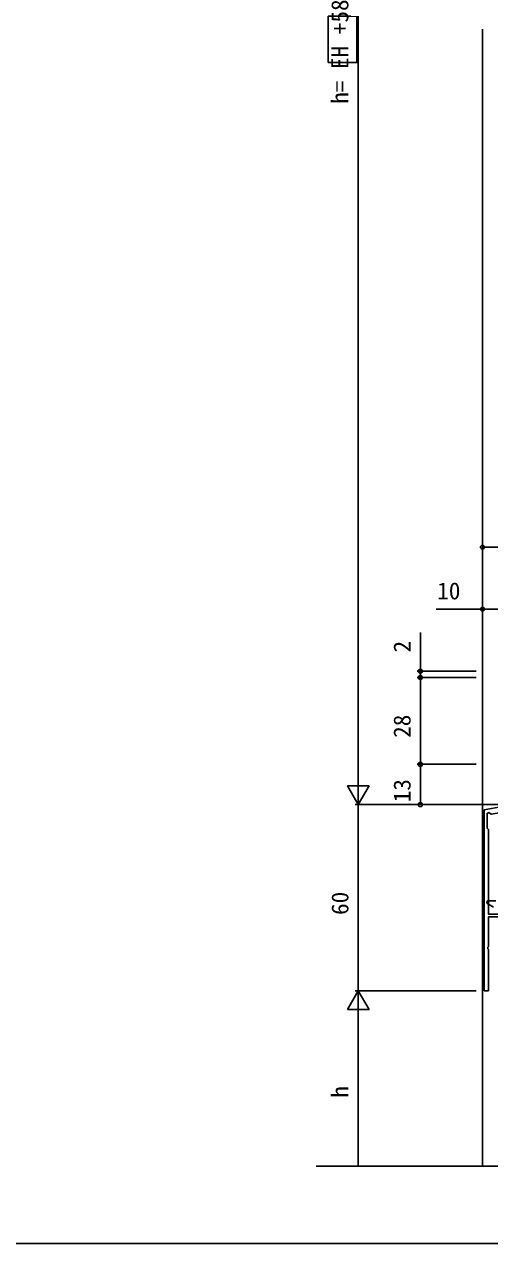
# Model space of a CAD drawing. Units: millimetres, scale not verified. Extents: x -959 to 961, y -418 to 416.
# Drawn here: x -448.8 to -299, y -418.4 to -25.4 of the extents above; entities that cross this region are included whole.
import ezdxf
from ezdxf.enums import TextEntityAlignment as Align

# ---------------------------------------------------------------- set-up
doc = ezdxf.new("R2010")
doc.units = ezdxf.units.MM
doc.header["$LTSCALE"] = 4
for name, color, linetype in [('0-2_YKK_11', 7, 'Continuous'), ('0-4_YKK_12', 2, 'Continuous'), ('0-7_YKK_D', 6, 'Continuous'), ('0-8_YKK_ZWAK', 7, 'Continuous'), ('0-A_YSS_KE', 3, 'Continuous')]:
    doc.layers.add(name, color=color, linetype=linetype)
doc.styles.add('ＭＳ ゴシック', font='')
doc.styles.get('ＭＳ ゴシック').set_extended_font_data('MS Gothic')

msp = doc.modelspace()

# ---------------------------------------------------------------- linework, layer by layer
at = {"layer": '0-2_YKK_11'}
msp.add_lwpolyline([(-300.8, -336.9), (-300.8, -278.575), (-291.3, -276.9), (-291.3, -279.1), (-293.032, -280.1), (-293.432, -280.1), (-293.954, -279.196), (-298.488, -279.995), (-299.262, -279.453), (-299.8, -279.733), (-299.8, -284.5), (-299.4, -284.9), (-299.4, -312.2), (-293.62, -312.2), (-293.1, -311.3), (-292.7, -311.3), (-291.3, -312.108), (-291.3, -313.1), (-299.4, -313.1), (-299.4, -322.642), (-299.52, -322.825), (-299.52, -323.375), (-299.4, -323.558), (-299.4, -336.9)], close=True, dxfattribs=at)
msp.add_lwpolyline([(-296.971, -307.9), (-299.666, -307.9), (-299.867, -308.65), (-297.702, -309.9)], dxfattribs=at)
at = {"layer": '0-4_YKK_12'}
for p, q in [((-301.3, -393.4), (-301.3, -26.891)), ((-136.8, -276.9), (-331.3, -276.9))]:
    msp.add_line(p, q, dxfattribs=at)
at = {"layer": '0-7_YKK_D'}
for p, q in [((-341.3, 215.119), (-341.3, -269.9)), ((-301.3, -231.9), (-301.3, -192.9)), ((-301.3, -193.9), (-126.3, -193.9)), ((-301.3, -231.9), (-301.3, -212.9)), ((-321.3, -233.9), (-321.3, -221.453)), ((-303.3, -233.9), (-322.3, -233.9)), ((-321.3, -235.9), (-321.3, -233.9)), ((-303.3, -235.9), (-322.3, -235.9)), ((-303.3, -235.9), (-322.3, -235.9)), ((-321.3, -235.9), (-321.3, -263.9)), ((-321.3, -235.9), (-321.3, -238.45)), ((-341.3, -276.9), (-341.3, -264.776)), ((-303.3, -263.9), (-322.3, -263.9)), ((-303.3, -263.9), (-322.3, -263.9)), ((-321.3, -263.9), (-321.3, -276.9)), ((-341.3, -276.9), (-344.8, -270.838)), ((-337.8, -270.838), (-344.8, -270.838)), ((-341.3, -276.9), (-337.8, -270.838)), ((-321.371, -276.9), (-342.3, -276.9)), ((-341.3, -276.9), (-341.3, -336.9)), ((-312.06, -276.9), (-322.3, -276.9)), ((-341.3, -336.9), (-344.8, -342.962)), ((-303.3, -336.9), (-342.3, -336.9)), ((-303.3, -336.9), (-342.3, -336.9)), ((-341.3, -336.9), (-337.8, -342.962)), ((-341.3, -336.9), (-341.3, -349.024)), ((-344.8, -342.962), (-337.8, -342.962)), ((-341.3, -343.9), (-341.3, -393.4))]:
    msp.add_line(p, q, dxfattribs=at)
msp.add_lwpolyline([(-350.945, -37.68), (-341.736, -37.68), (-341.736, -22.695), (-350.945, -22.695)], close=True, dxfattribs=at)
msp.add_lwpolyline([(-291.3, -213.9), (-301.3, -213.9), (-316.225, -213.9)], dxfattribs=at)
for centre in [(-301.3, -193.9), (-301.3, -213.9), (-321.3, -233.9), (-321.3, -235.9), (-321.3, -235.9), (-321.3, -263.9), (-321.3, -263.9), (-321.3, -276.9)]:
    msp.add_circle(centre, 0.637, dxfattribs=at)
at = {"layer": '0-8_YKK_ZWAK'}
msp.add_lwpolyline([(-959.3, -418.4), (960.7, -418.4), (960.7, 381.6)], dxfattribs=at)
at = {"layer": '0-A_YSS_KE'}
msp.add_line((-354.85, -393.4), (-94.3, -393.4), dxfattribs=at)

# ---------------------------------------------------------------- texts
at = {"layer": '0-7_YKK_D', "style": 'ＭＳ ゴシック'}
for s, p in [('h= EH +58', (-342.843, -50.999)), ('2', (-322.8, -227.854)), ('28', (-322.8, -255.376)), ('13', (-322.8, -276.153)), ('60', (-342.8, -312.461)), ('h', (-342.8, -371.377))]:
    msp.add_text(s, height=5.499, rotation=90, dxfattribs=at).set_placement(p, align=Align.BOTTOM_LEFT)
msp.add_text('10', height=5.499, dxfattribs=at).set_placement((-315.876, -212.4), align=Align.BOTTOM_LEFT)

doc.saveas('drawing.dxf')
